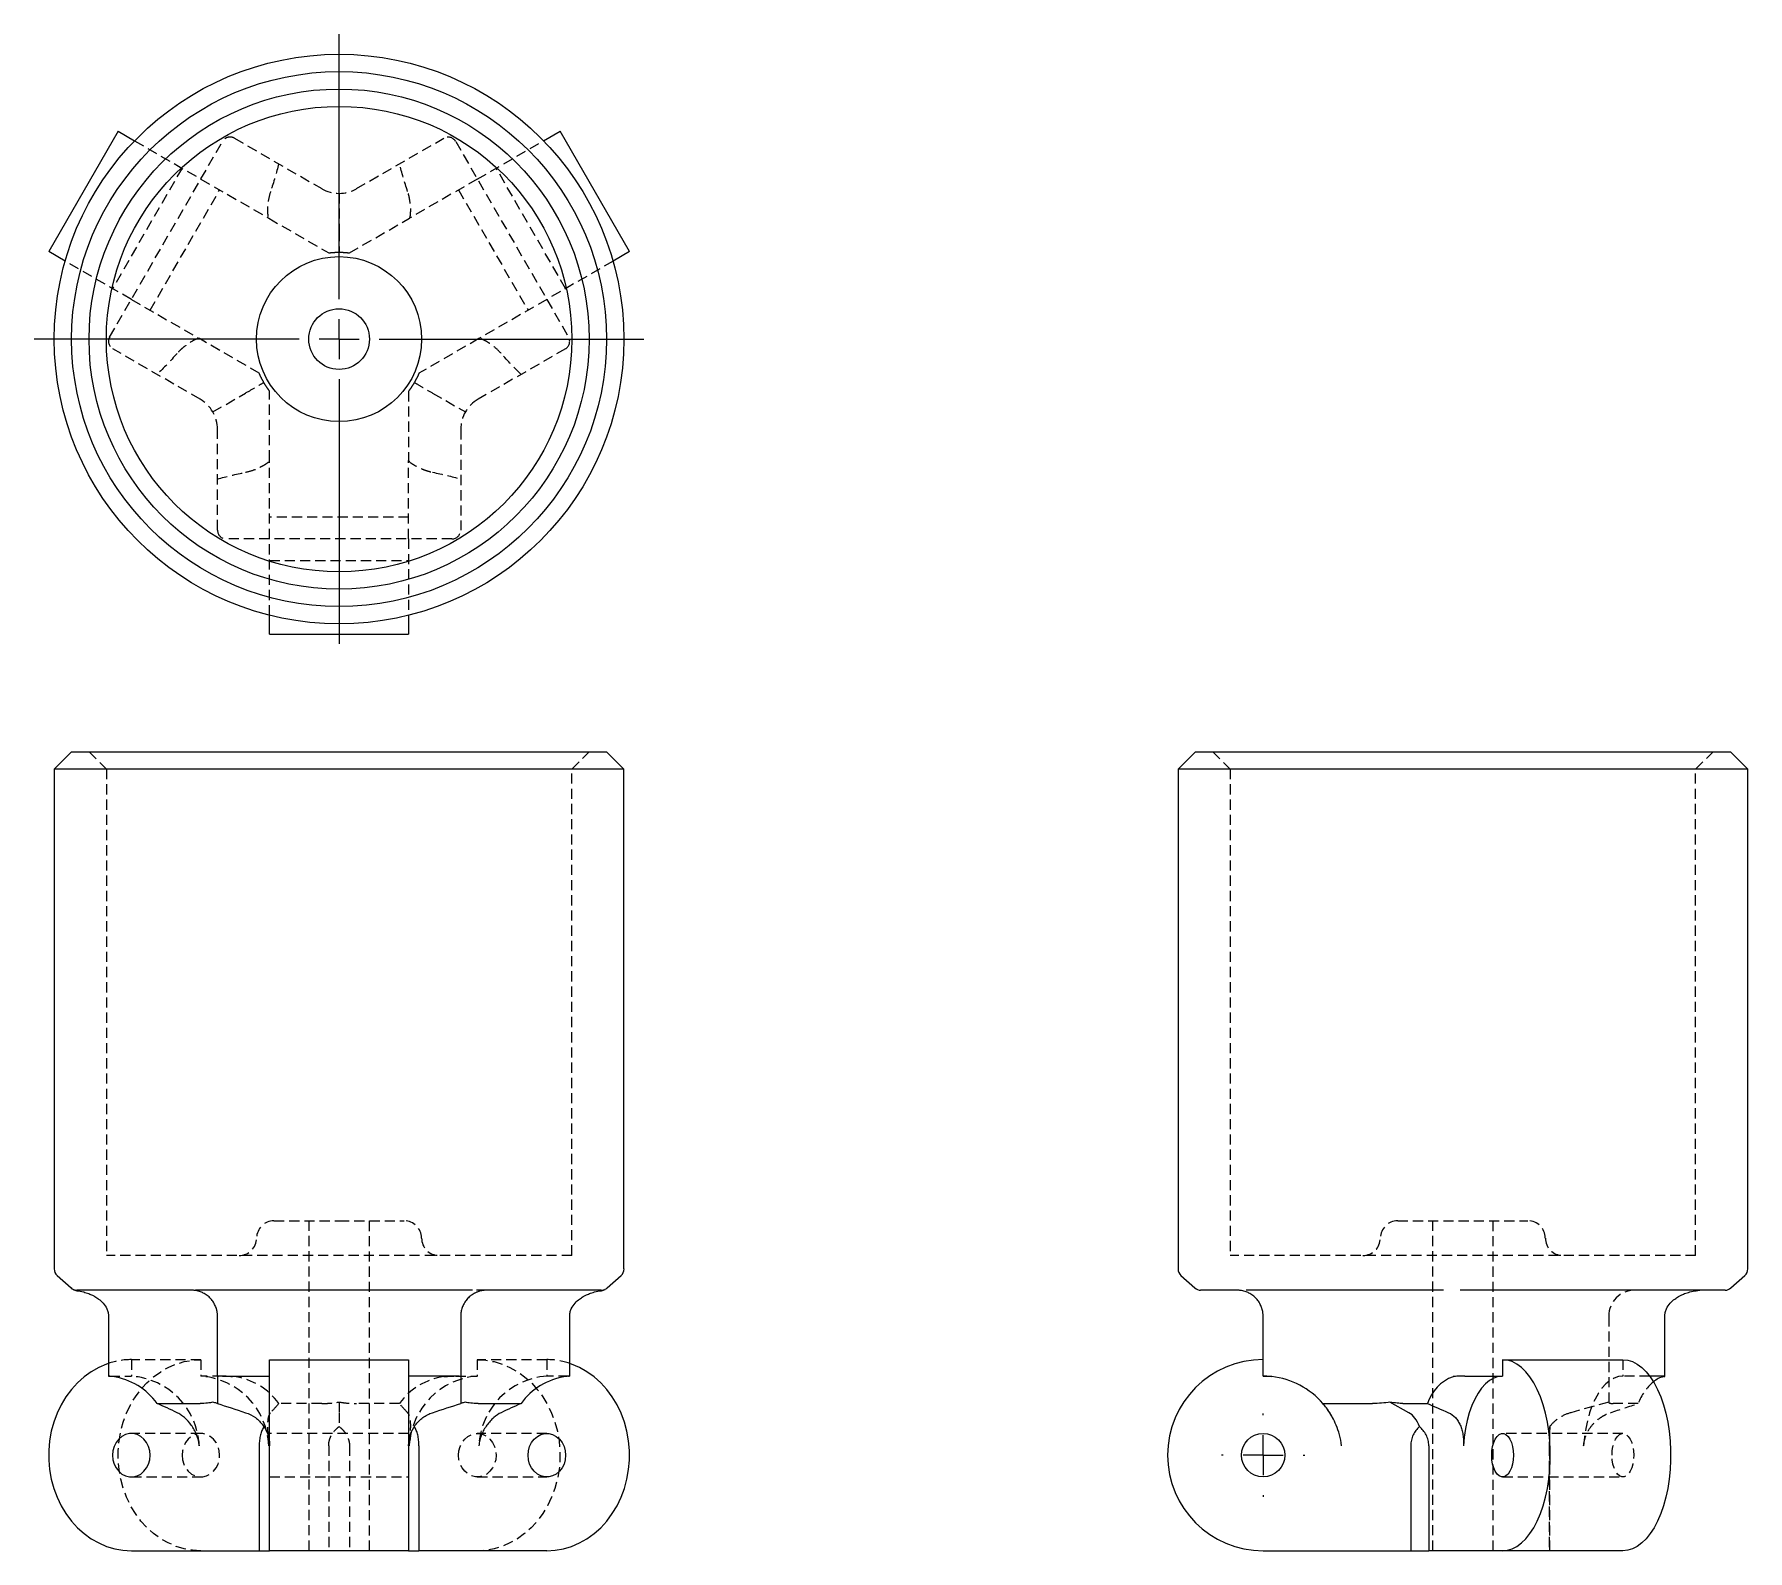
# Model space of a CAD drawing. Header units: millimetres. Extents: x 45 to 259, y 7 to 197.
import ezdxf

# ---------------------------------------------------------------- set-up
doc = ezdxf.new("R2010")
doc.units = ezdxf.units.MM
doc.linetypes.add('HIDDEN', pattern=[1.905, 1.27, -0.635])
doc.layers.add('10', color=7, linetype='Continuous')

# ---------------------------------------------------------------- blocks, each defined once
blk = doc.blocks.new('SW_CENTERMARKSYMBOL_0')
at = {"layer": '10', "color": 0}
for p, q in [((0, 5), (0, 38.15)), ((0, 0), (0, 2.5)), ((-5, 0), (-38.15, 0)), ((0, 0), (-2.5, 0)), ((0, 0), (0, -2.5)), ((0, 0), (2.5, 0)), ((5, 0), (38.15, 0)), ((0, -5), (0, -38.15))]:
    blk.add_line(p, q, dxfattribs=at)
blk = doc.blocks.new('SW_CENTERMARKSYMBOL_1')
at = {"layer": '10', "color": 0}
for p, q in [((0, 5), (0, 5.22)), ((0, 0), (0, 2.5)), ((-5, 0), (-5.22, 0)), ((0, 0), (-2.5, 0)), ((0, 0), (0, -2.5)), ((0, 0), (2.5, 0)), ((5, 0), (5.22, 0)), ((0, -5), (0, -5.22))]:
    blk.add_line(p, q, dxfattribs=at)

msp = doc.modelspace()

# ---------------------------------------------------------------- linework, layer by layer
at = {"color": 7, "linetype": 'Continuous', "lineweight": 25}
for p, q in [((55.34, 184.66), (46.65, 169.6)), ((55.34, 184.66), (57.4, 183.47)), ((108.6, 183.47), (110.66, 184.66)), ((119.35, 169.6), (110.66, 184.66)), ((48.71, 168.41), (46.65, 169.6)), ((119.35, 169.6), (117.29, 168.41)), ((74.3, 121.7), (74.3, 124.08)), ((91.7, 124.08), (91.7, 121.7)), ((74.3, 121.7), (91.7, 121.7)), ((49.52, 107), (47.35, 104.83)), ((49.52, 107), (83, 107)), ((83, 107), (116.48, 107)), ((118.65, 104.83), (116.48, 107)), ((190.17, 107), (188, 104.83)), ((190.17, 107), (257.13, 107)), ((259.3, 104.83), (257.13, 107)), ((47.35, 104.83), (47.35, 42.27)), ((83, 104.83), (47.35, 104.83)), ((118.65, 104.83), (83, 104.83)), ((118.65, 42.27), (118.65, 104.83)), ((188, 104.83), (188, 42.27)), ((259.3, 104.83), (188, 104.83)), ((259.3, 42.27), (259.3, 104.83)), ((47.71, 41.46), (49.45, 39.89)), ((116.55, 39.89), (118.29, 41.46)), ((188.36, 41.46), (190.1, 39.89)), ((257.2, 39.89), (258.94, 41.46)), ((49.67, 39.74), (49.7, 39.72)), ((64.52, 39.61), (50.27, 39.61)), ((99.69, 39.61), (66.31, 39.61)), ((115.73, 39.61), (101.48, 39.61)), ((116.3, 39.72), (116.32, 39.73)), ((195.39, 39.61), (190.83, 39.61)), ((221.21, 39.61), (196.53, 39.61)), ((252.24, 39.61), (223.33, 39.61)), ((256.47, 39.61), (253.22, 39.61)), ((54.14, 36.35), (54.14, 28.85)), ((67.78, 28.79), (67.78, 36.35)), ((98.22, 36.35), (98.22, 28.79)), ((111.86, 28.85), (111.86, 36.35)), ((198.65, 28.85), (198.65, 36.35)), ((248.93, 28.83), (248.93, 36.35)), ((74.3, 30.91), (91.7, 30.91)), ((74.3, 7), (74.3, 30.91)), ((91.7, 30.91), (91.7, 7)), ((228.62, 30.91), (243.68, 30.91)), ((228.62, 30.91), (228.62, 28.85)), ((67.78, 28.79), (67.78, 25.42)), ((68.87, 28.85), (74.3, 28.85)), ((97.13, 28.85), (91.7, 28.85)), ((98.22, 28.79), (98.22, 25.42)), ((223.91, 28.85), (228.62, 28.85)), ((248.39, 28.85), (247.04, 28.85)), ((60.22, 25.42), (65.61, 25.42)), ((100.39, 25.42), (105.78, 25.42)), ((206.14, 25.42), (212.36, 25.42)), ((216.9, 24.28), (214.53, 25.61)), ((216.12, 25.42), (219.23, 25.42)), ((73, 20.15), (73, 7)), ((93, 20.15), (93, 7)), ((217.13, 20.15), (217.13, 7)), ((219.38, 20.15), (219.38, 7)), ((57, 7), (73, 7)), ((73, 7), (74.3, 7)), ((91.7, 7), (74.3, 7)), ((91.7, 7), (93, 7)), ((109, 7), (93, 7)), ((198.65, 7), (217.13, 7)), ((217.13, 7), (219.38, 7)), ((228.62, 7), (219.38, 7)), ((243.68, 7), (228.62, 7))]:
    msp.add_line(p, q, dxfattribs=at)
at = {"color": 7, "linetype": 'HIDDEN', "lineweight": 18}
for p, q in [((54.28, 158.91), (68.41, 183.39)), ((57.4, 183.47), (65.7, 178.68)), ((69.9, 183.79), (80.83, 177.48)), ((85.17, 177.48), (96.1, 183.79)), ((97.59, 183.39), (111.72, 158.91)), ((100.3, 178.68), (108.6, 183.47)), ((63.34, 180.04), (54.65, 164.98)), ((65.7, 178.68), (74.2, 173.77)), ((100.3, 178.68), (91.8, 173.77)), ((111.35, 164.98), (102.66, 180.04)), ((59.35, 162.26), (68.05, 177.32)), ((83, 176.9), (83, 172.16)), ((97.95, 177.32), (106.65, 162.26)), ((74.2, 173.77), (81.7, 169.44)), ((84.3, 169.44), (91.8, 173.77)), ((57, 163.62), (48.71, 168.41)), ((117.29, 168.41), (109, 163.62)), ((57, 163.62), (65.51, 158.71)), ((109, 163.62), (100.49, 158.71)), ((73, 154.38), (65.51, 158.71)), ((100.49, 158.71), (93, 154.38)), ((65.61, 151.12), (54.68, 157.43)), ((111.32, 157.43), (100.39, 151.12)), ((67.2, 149.53), (71.3, 151.9)), ((74.3, 143.47), (74.3, 152.13)), ((91.7, 152.13), (91.7, 143.47)), ((94.7, 151.9), (98.8, 149.53)), ((67.78, 134.74), (67.78, 147.36)), ((98.22, 147.36), (98.22, 134.74)), ((74.3, 133.65), (74.3, 143.47)), ((91.7, 133.65), (91.7, 143.47)), ((91.7, 136.37), (74.3, 136.37)), ((97.13, 133.65), (68.87, 133.65)), ((74.3, 124.08), (74.3, 133.65)), ((91.7, 133.65), (91.7, 124.08)), ((74.3, 130.93), (91.7, 130.93)), ((51.7, 107), (53.87, 104.83)), ((112.13, 104.83), (114.3, 107)), ((192.35, 107), (194.52, 104.83)), ((252.78, 104.83), (254.96, 107)), ((53.87, 104.83), (53.87, 43.96)), ((112.13, 43.96), (112.13, 104.83)), ((194.52, 104.83), (194.52, 43.96)), ((252.78, 43.96), (252.78, 104.83)), ((74.85, 48.3), (83, 48.3)), ((79.2, 48.3), (79.2, 7)), ((83, 48.3), (91.15, 48.3)), ((86.8, 7), (86.8, 48.3)), ((215.5, 48.3), (231.8, 48.3)), ((219.85, 48.3), (219.85, 7)), ((227.46, 7), (227.46, 48.3)), ((112.13, 43.96), (53.87, 43.96)), ((252.78, 43.96), (194.52, 43.96)), ((50.27, 39.61), (50.18, 39.61)), ((50.18, 39.61), (50.18, 39.61)), ((66.31, 39.61), (64.52, 39.61)), ((101.48, 39.61), (99.69, 39.61)), ((115.82, 39.61), (115.73, 39.61)), ((115.82, 39.61), (115.82, 39.61)), ((253.22, 39.61), (252.24, 39.61)), ((241.9, 36.35), (241.9, 25.61)), ((57, 30.91), (57, 28.85)), ((65.7, 30.91), (57, 30.91)), ((65.7, 30.91), (65.7, 28.85)), ((109, 30.91), (100.3, 30.91)), ((100.3, 30.91), (100.3, 28.85)), ((109, 30.91), (109, 28.85)), ((243.68, 30.91), (243.68, 28.85)), ((54.28, 28.85), (57, 28.85)), ((68.41, 28.85), (65.7, 28.85)), ((97.59, 28.85), (100.3, 28.85)), ((111.72, 28.85), (109, 28.85)), ((198.65, 28.85), (199.74, 28.79)), ((247.04, 28.85), (243.68, 28.85)), ((80.83, 25.42), (75.44, 25.42)), ((83, 25.61), (83, 24.28)), ((90.56, 25.42), (85.17, 25.42)), ((241.9, 25.61), (237.16, 24.28)), ((245.59, 25.42), (242.48, 25.42)), ((65.7, 21.67), (57, 21.67)), ((91.7, 21.67), (74.3, 21.67)), ((109, 21.67), (100.3, 21.67)), ((243.68, 21.67), (228.62, 21.67)), ((234.52, 7), (234.52, 22.54)), ((81.7, 20.15), (81.7, 7)), ((84.3, 20.15), (84.3, 7)), ((234.44, 20.15), (234.44, 7)), ((57, 16.24), (65.7, 16.24)), ((74.3, 16.24), (91.7, 16.24)), ((100.3, 16.24), (109, 16.24)), ((228.62, 16.24), (243.68, 16.24))]:
    msp.add_line(p, q, dxfattribs=at)
at = {"color": 7, "linetype": 'HIDDEN', "lineweight": 18, "flags": 128}
for points in [[(116.27, 39.7), (116.3, 39.72), (116.31, 39.72)], [(65.7, 7), (64.65, 7.06), (63.61, 7.24), (62.6, 7.55), (61.61, 7.97), (60.67, 8.5), (59.78, 9.14), (58.95, 9.88), (58.19, 10.72), (57.51, 11.64), (56.91, 12.63), (56.4, 13.69), (55.99, 14.8), (55.67, 15.96), (55.46, 17.15), (55.36, 18.35), (55.36, 19.56), (55.46, 20.77), (55.67, 21.95), (55.99, 23.11), (56.4, 24.22), (56.91, 25.28), (57.51, 26.28), (58.19, 27.19), (58.95, 28.03), (59.78, 28.77), (60.67, 29.41), (61.61, 29.94), (62.6, 30.36), (63.61, 30.67), (64.65, 30.85), (65.7, 30.91)], [(100.3, 30.91), (101.35, 30.85), (102.39, 30.67), (103.4, 30.36), (104.39, 29.94), (105.33, 29.41), (106.22, 28.77), (107.05, 28.03), (107.81, 27.19), (108.49, 26.28), (109.09, 25.28), (109.6, 24.22), (110.01, 23.11), (110.33, 21.95), (110.54, 20.77), (110.64, 19.56), (110.64, 18.35), (110.54, 17.15), (110.33, 15.96), (110.01, 14.8), (109.6, 13.69), (109.09, 12.63), (108.49, 11.64), (107.81, 10.72), (107.05, 9.88), (106.22, 9.14), (105.33, 8.5), (104.39, 7.97), (103.4, 7.55), (102.39, 7.24), (101.35, 7.06), (100.3, 7)], [(243.68, 28.85), (243.13, 28.79), (242.59, 28.6), (242.06, 28.3), (241.55, 27.88), (241.06, 27.35), (240.61, 26.71), (240.2, 25.98), (239.83, 25.16), (239.51, 24.27), (239.24, 23.3), (239.03, 22.29), (238.87, 21.23), (238.77, 20.15)], [(63.34, 18.96), (63.4, 18.39), (63.55, 17.85), (63.79, 17.36), (64.12, 16.94), (64.52, 16.6), (64.97, 16.37), (65.45, 16.25), (65.94, 16.25), (66.42, 16.37), (66.87, 16.6), (67.27, 16.94), (67.6, 17.36), (67.85, 17.85), (68, 18.39), (68.05, 18.96), (68, 19.52), (67.85, 20.06), (67.6, 20.55), (67.27, 20.98), (66.87, 21.31), (66.42, 21.54), (65.94, 21.66), (65.45, 21.66), (64.97, 21.54), (64.52, 21.31), (64.12, 20.98), (63.79, 20.55), (63.55, 20.06), (63.4, 19.52), (63.34, 18.96)], [(97.95, 18.96), (98, 19.52), (98.15, 20.06), (98.4, 20.55), (98.73, 20.98), (99.13, 21.31), (99.58, 21.54), (100.06, 21.66), (100.55, 21.66), (101.03, 21.54), (101.48, 21.31), (101.88, 20.98), (102.21, 20.55), (102.45, 20.06), (102.6, 19.52), (102.66, 18.96), (102.6, 18.39), (102.45, 17.85), (102.21, 17.36), (101.88, 16.94), (101.48, 16.6), (101.03, 16.37), (100.55, 16.25), (100.06, 16.25), (99.58, 16.37), (99.13, 16.6), (98.73, 16.94), (98.4, 17.36), (98.15, 17.85), (98, 18.39), (97.95, 18.96)], [(242.32, 18.96), (242.35, 19.52), (242.44, 20.06), (242.58, 20.55), (242.77, 20.98), (243, 21.31), (243.26, 21.54), (243.54, 21.66), (243.82, 21.66), (244.1, 21.54), (244.36, 21.31), (244.59, 20.98), (244.78, 20.55), (244.92, 20.06), (245.01, 19.52), (245.04, 18.96), (245.01, 18.39), (244.92, 17.85), (244.78, 17.36), (244.59, 16.94), (244.36, 16.6), (244.1, 16.37), (243.82, 16.25), (243.54, 16.25), (243.26, 16.37), (243, 16.6), (242.77, 16.94), (242.58, 17.36), (242.44, 17.85), (242.35, 18.39), (242.32, 18.96)]]:
    msp.add_lwpolyline(points, dxfattribs=at)
at = {"color": 7, "linetype": 'Continuous', "lineweight": 25, "flags": 128}
for points in [[(54.14, 30.45), (53.9, 30.36), (52.92, 29.94), (51.98, 29.41), (51.09, 28.77), (50.26, 28.03), (49.5, 27.19), (48.81, 26.28), (48.21, 25.28), (47.71, 24.22), (47.29, 23.11), (46.98, 21.95), (46.77, 20.77), (46.66, 19.56), (46.66, 18.35), (46.77, 17.15), (46.98, 15.96), (47.29, 14.8), (47.71, 13.69), (48.21, 12.63), (48.81, 11.64), (49.5, 10.72), (50.26, 9.88), (51.09, 9.14), (51.98, 8.5), (52.92, 7.97), (53.9, 7.55), (54.92, 7.24), (55.95, 7.06), (57, 7)], [(109, 7), (110.05, 7.06), (111.08, 7.24), (112.1, 7.55), (113.08, 7.97), (114.02, 8.5), (114.91, 9.14), (115.74, 9.88), (116.5, 10.72), (117.19, 11.64), (117.79, 12.63), (118.29, 13.69), (118.71, 14.8), (119.02, 15.96), (119.23, 17.15), (119.34, 18.35), (119.34, 19.56), (119.23, 20.77), (119.02, 21.95), (118.71, 23.11), (118.29, 24.22), (117.79, 25.28), (117.19, 26.28), (116.5, 27.19), (115.74, 28.03), (114.91, 28.77), (114.02, 29.41), (113.08, 29.94), (112.1, 30.36), (111.86, 30.45)], [(228.62, 7), (229.23, 7.06), (229.82, 7.24), (230.41, 7.55), (230.98, 7.97), (231.52, 8.5), (232.04, 9.14), (232.52, 9.88), (232.95, 10.72), (233.35, 11.64), (233.69, 12.63), (233.99, 13.69), (234.23, 14.8), (234.41, 15.96), (234.53, 17.15), (234.59, 18.35), (234.59, 19.56), (234.53, 20.77), (234.41, 21.95), (234.23, 23.11), (233.99, 24.22), (233.69, 25.28), (233.35, 26.28), (232.95, 27.19), (232.52, 28.03), (232.04, 28.77), (231.52, 29.41), (230.98, 29.94), (230.41, 30.36), (229.82, 30.67), (229.23, 30.85), (228.62, 30.91)], [(243.68, 30.91), (244.29, 30.85), (244.89, 30.67), (245.47, 30.36), (246.04, 29.94), (246.58, 29.41), (247.1, 28.77), (247.58, 28.03), (248.02, 27.19), (248.41, 26.28), (248.76, 25.28), (249.05, 24.22), (249.29, 23.11), (249.47, 21.95), (249.59, 20.77), (249.65, 19.56), (249.65, 18.35), (249.59, 17.15), (249.47, 15.96), (249.29, 14.8), (249.05, 13.69), (248.76, 12.63), (248.41, 11.64), (248.02, 10.72), (247.58, 9.88), (247.1, 9.14), (246.58, 8.5), (246.04, 7.97), (245.47, 7.55), (244.89, 7.24), (244.29, 7.06), (243.68, 7)], [(228.62, 28.85), (228.07, 28.79), (227.53, 28.6), (227, 28.3), (226.49, 27.88), (226, 27.35), (225.55, 26.71), (225.14, 25.98), (224.77, 25.16), (224.45, 24.27), (224.18, 23.3), (223.96, 22.29), (223.81, 21.23), (223.71, 20.15)], [(59.35, 18.96), (59.3, 19.52), (59.15, 20.06), (58.91, 20.55), (58.58, 20.98), (58.18, 21.31), (57.73, 21.54), (57.25, 21.66), (56.76, 21.66), (56.27, 21.54), (55.82, 21.31), (55.43, 20.98), (55.1, 20.55), (54.85, 20.06), (54.7, 19.52), (54.65, 18.96), (54.7, 18.39), (54.85, 17.85), (55.1, 17.36), (55.43, 16.94), (55.82, 16.6), (56.27, 16.37), (56.76, 16.25), (57.25, 16.25), (57.73, 16.37), (58.18, 16.6), (58.58, 16.94), (58.91, 17.36), (59.15, 17.85), (59.3, 18.39), (59.35, 18.96)], [(111.35, 18.96), (111.3, 18.39), (111.15, 17.85), (110.9, 17.36), (110.57, 16.94), (110.18, 16.6), (109.73, 16.37), (109.24, 16.25), (108.75, 16.25), (108.27, 16.37), (107.82, 16.6), (107.42, 16.94), (107.09, 17.36), (106.85, 17.85), (106.7, 18.39), (106.65, 18.96), (106.7, 19.52), (106.85, 20.06), (107.09, 20.55), (107.42, 20.98), (107.82, 21.31), (108.27, 21.54), (108.75, 21.66), (109.24, 21.66), (109.73, 21.54), (110.18, 21.31), (110.57, 20.98), (110.9, 20.55), (111.15, 20.06), (111.3, 19.52), (111.35, 18.96)], [(229.98, 18.96), (229.95, 18.39), (229.86, 17.85), (229.72, 17.36), (229.53, 16.94), (229.3, 16.6), (229.04, 16.37), (228.76, 16.25), (228.48, 16.25), (228.2, 16.37), (227.94, 16.6), (227.71, 16.94), (227.52, 17.36), (227.38, 17.85), (227.29, 18.39), (227.26, 18.96), (227.29, 19.52), (227.38, 20.06), (227.52, 20.55), (227.71, 20.98), (227.94, 21.31), (228.2, 21.54), (228.48, 21.66), (228.76, 21.66), (229.04, 21.54), (229.3, 21.31), (229.53, 20.98), (229.72, 20.55), (229.86, 20.06), (229.95, 19.52), (229.98, 18.96)]]:
    msp.add_lwpolyline(points, dxfattribs=at)
at = {"color": 7, "linetype": 'Continuous', "lineweight": 25}
for centre, radius in [((83, 158.65), 35.65), ((83, 158.65), 33.48), ((83, 158.65), 31.3), ((83, 158.65), 29.13), ((83, 158.65), 10.33), ((83, 158.65), 3.8), ((198.65, 18.96), 2.72)]:
    msp.add_circle(centre, radius, dxfattribs=at)
at = {"color": 7, "linetype": 'HIDDEN', "lineweight": 18}
for centre, radius, start, end in [((69.36, 182.85), 1.09, 60, 150), ((96.64, 182.85), 1.09, 30, 120), ((83, 181.24), 4.35, 240, 300), ((55.23, 158.37), 1.09, 150, 240), ((110.77, 158.37), 1.09, 300, 30), ((63.43, 147.36), 4.35, 0, 60), ((102.57, 147.36), 4.35, 120, 180), ((68.87, 134.74), 1.09, 180, 270), ((97.13, 134.74), 1.09, 270, 0), ((74.85, 46.13), 2.17, 90, 180), ((91.15, 46.13), 2.17, 0, 90), ((215.5, 46.13), 2.17, 90, 180), ((231.8, 46.13), 2.17, 0, 90), ((70.5, 46.13), 2.17, 270, 0), ((95.5, 46.13), 2.17, 180, 270), ((211.15, 46.13), 2.17, 270, 0), ((236.15, 46.13), 2.17, 180, 270), ((50.18, 40.7), 1.09, 243.4336, 250.0351), ((50.18, 40.7), 1.09, 251.2555, 270), ((115.82, 40.7), 1.09, 270, 286.7424), ((245.16, 36.35), 3.26, 90, 180), ((57.01, 21.84), 9.08, 90.0514, 108.4428), ((108.99, 21.84), 9.08, 71.5572, 89.9486), ((56.38, 19.74), 9.13, 2.5604, 86.1187), ((65.08, 19.74), 9.13, 2.5604, 86.1187), ((68.71, 20.59), 8.29, 35.7037, 81.7582), ((97.29, 20.59), 8.29, 98.2418, 144.2963), ((100.92, 19.74), 9.13, 93.8813, 177.4396), ((109.62, 19.74), 9.13, 93.8813, 177.4396), ((251.95, 22.99), 6.81, 130.7286, 159.0447), ((198.65, 18.96), 9.89, 28.0742, 40.8282)]:
    msp.add_arc(centre, radius, start, end, dxfattribs=at)
at = {"color": 7, "linetype": 'Continuous', "lineweight": 25}
for centre, radius, start, end in [((48.43, 42.27), 1.09, 180, 228), ((117.57, 42.27), 1.09, 312, 0), ((189.09, 42.27), 1.09, 180, 228), ((258.22, 42.27), 1.09, 312, 0), ((50.18, 40.7), 1.09, 228, 243.4336), ((50.29, 40.63), 1.09, 237.2242, 262.8605), ((115.71, 40.63), 1.09, 277.1395, 302.7758), ((115.82, 40.7), 1.09, 296.5664, 312), ((190.83, 40.7), 1.09, 228, 270), ((252.78, 40.63), 1.09, 277.1395, 284.6025), ((256.47, 40.7), 1.09, 270, 312), ((198.65, 18.96), 11.96, 90, 270), ((53.49, 20.59), 8.29, 35.7037, 81.7582), ((112.51, 20.59), 8.29, 98.2418, 144.2963), ((198.65, 18.96), 9.89, 40.8282, 83.691), ((224.25, 23.85), 5.26, 110.2753, 162.6183), ((249.53, 25.69), 3.19, 103.495, 129.4584)]:
    msp.add_arc(centre, radius, start, end, dxfattribs=at)
at = {"color": 7, "linetype": 'HIDDEN', "lineweight": 18}
for points in [[(75.44, 180.59), (75.16, 179.48), (74.81, 178.31), (74.42, 177.12)], [(91.58, 177.12), (91.19, 178.31), (90.84, 179.48), (90.56, 180.59)], [(62.72, 156.85), (61.88, 155.91), (61.04, 155.03), (60.22, 154.23)], [(105.78, 154.23), (104.96, 155.03), (104.12, 155.91), (103.28, 156.85)], [(67.78, 141.14), (68.89, 141.45), (70.07, 141.73), (71.3, 141.99)], [(94.7, 141.99), (95.93, 141.73), (97.11, 141.45), (98.22, 141.14)], [(75.44, 25.42), (75.16, 25.06), (74.81, 24.68), (74.42, 24.28)], [(91.58, 24.28), (91.19, 24.68), (90.84, 25.06), (90.56, 25.42)], [(242.12, 24.28), (243.31, 24.68), (244.48, 25.06), (245.59, 25.42)]]:
    msp.add_open_spline(points, degree=3, dxfattribs=at)
for points, knots in [([(74.42, 177.12), (74.28, 176.68), (74.19, 176.27), (74.1, 175.69), (74.08, 175.5), (74.05, 175.15), (74.04, 174.99), (74.04, 174.69), (74.04, 174.55), (74.06, 174.3), (74.07, 174.19), (74.1, 174.01), (74.11, 173.93), (74.15, 173.82), (74.18, 173.79), (74.2, 173.77)], [0, 0, 0, 0, 0.25, 0.25, 0.375, 0.375, 0.5, 0.5, 0.625, 0.625, 0.75, 0.75, 0.875, 0.875, 1, 1, 1, 1]), ([(91.8, 173.77), (91.85, 173.8), (91.89, 173.91), (91.95, 174.28), (91.96, 174.53), (91.96, 175.14), (91.93, 175.49), (91.84, 176.07), (91.81, 176.28), (91.71, 176.69), (91.65, 176.9), (91.58, 177.12)], [0, 0, 0, 0, 0.25, 0.25, 0.5, 0.5, 0.75, 0.75, 0.875, 0.875, 1, 1, 1, 1]), ([(83, 172.16), (83, 171.64), (83, 171.12), (83, 170.22), (83, 169.83), (83, 169.52)], [0, 0, 0, 0, 0.5, 0.5, 1, 1, 1, 1]), ([(81.7, 169.44), (81.7, 169.44), (81.73, 169.45), (81.85, 169.46), (81.95, 169.47), (82.18, 169.49), (82.32, 169.5), (82.64, 169.52), (82.81, 169.52), (83, 169.52)], [0, 0, 0, 0, 0.25, 0.25, 0.5, 0.5, 0.75, 0.75, 1, 1, 1, 1]), ([(83, 169.52), (83.19, 169.52), (83.36, 169.52), (83.68, 169.5), (83.82, 169.49), (84.05, 169.47), (84.14, 169.46), (84.27, 169.45), (84.3, 169.44), (84.3, 169.44)], [0, 0, 0, 0, 0.25, 0.25, 0.5, 0.5, 0.75, 0.75, 1, 1, 1, 1]), ([(65.51, 158.71), (65.46, 158.74), (65.34, 158.72), (64.99, 158.59), (64.77, 158.48), (64.24, 158.16), (63.95, 157.97), (63.49, 157.6), (63.33, 157.47), (63.02, 157.18), (62.87, 157.02), (62.72, 156.85)], [0, 0, 0, 0, 0.25, 0.25, 0.5, 0.5, 0.75, 0.75, 0.875, 0.875, 1, 1, 1, 1]), ([(103.28, 156.85), (102.98, 157.19), (102.67, 157.48), (102.21, 157.84), (102.05, 157.95), (101.77, 158.15), (101.63, 158.24), (101.37, 158.4), (101.24, 158.46), (101.02, 158.57), (100.92, 158.62), (100.75, 158.69), (100.68, 158.71), (100.56, 158.73), (100.52, 158.73), (100.49, 158.71)], [0, 0, 0, 0, 0.25, 0.25, 0.375, 0.375, 0.5, 0.5, 0.625, 0.625, 0.75, 0.75, 0.875, 0.875, 1, 1, 1, 1]), ([(71.3, 151.9), (71.76, 152.16), (72.2, 152.42), (72.98, 152.87), (73.32, 153.07), (73.59, 153.22)], [0, 0, 0, 0, 0.5, 0.5, 1, 1, 1, 1]), ([(73.59, 153.22), (73.49, 153.38), (73.41, 153.53), (73.26, 153.82), (73.2, 153.94), (73.1, 154.15), (73.07, 154.24), (73.02, 154.35), (73, 154.38), (73, 154.38)], [0, 0, 0, 0, 0.25, 0.25, 0.5, 0.5, 0.75, 0.75, 1, 1, 1, 1]), ([(74.3, 152.13), (74.3, 152.13), (74.28, 152.16), (74.21, 152.26), (74.16, 152.33), (74.02, 152.52), (73.95, 152.64), (73.77, 152.9), (73.68, 153.05), (73.59, 153.22)], [0, 0, 0, 0, 0.25, 0.25, 0.5, 0.5, 0.75, 0.75, 1, 1, 1, 1]), ([(92.41, 153.22), (92.32, 153.05), (92.23, 152.91), (92.06, 152.64), (91.98, 152.52), (91.84, 152.33), (91.79, 152.26), (91.72, 152.16), (91.7, 152.13), (91.7, 152.13)], [0, 0, 0, 0, 0.25, 0.25, 0.5, 0.5, 0.75, 0.75, 1, 1, 1, 1]), ([(93, 154.38), (93, 154.38), (92.98, 154.35), (92.93, 154.24), (92.9, 154.15), (92.8, 153.94), (92.74, 153.82), (92.59, 153.54), (92.51, 153.38), (92.41, 153.22)], [0, 0, 0, 0, 0.25, 0.25, 0.5, 0.5, 0.75, 0.75, 1, 1, 1, 1]), ([(92.41, 153.22), (92.68, 153.07), (93.02, 152.87), (93.8, 152.42), (94.24, 152.16), (94.7, 151.9)], [0, 0, 0, 0, 0.5, 0.5, 1, 1, 1, 1]), ([(71.3, 141.99), (71.75, 142.08), (72.15, 142.21), (72.7, 142.42), (72.87, 142.5), (73.18, 142.65), (73.33, 142.73), (73.59, 142.88), (73.71, 142.95), (73.92, 143.08), (74.01, 143.15), (74.15, 143.26), (74.21, 143.32), (74.29, 143.41), (74.3, 143.44), (74.3, 143.47)], [0, 0, 0, 0, 0.25, 0.25, 0.375, 0.375, 0.5, 0.5, 0.625, 0.625, 0.75, 0.75, 0.875, 0.875, 1, 1, 1, 1]), ([(91.7, 143.47), (91.7, 143.41), (91.77, 143.32), (92.06, 143.09), (92.27, 142.95), (92.8, 142.65), (93.12, 142.5), (93.66, 142.28), (93.86, 142.21), (94.27, 142.09), (94.48, 142.03), (94.7, 141.99)], [0, 0, 0, 0, 0.25, 0.25, 0.5, 0.5, 0.75, 0.75, 0.875, 0.875, 1, 1, 1, 1]), ([(54.14, 28.85), (54.14, 28.85), (54.15, 28.85), (54.2, 28.85), (54.24, 28.85), (54.28, 28.85)], [0, 0, 0, 0, 0.5, 0.5, 1, 1, 1, 1]), ([(68.41, 28.85), (68.49, 28.85), (68.58, 28.85), (68.81, 28.85), (68.94, 28.85), (69.21, 28.84), (69.36, 28.83), (69.64, 28.82), (69.78, 28.8), (69.9, 28.79)], [0, 0, 0, 0, 0.25, 0.25, 0.5, 0.5, 0.75, 0.75, 1, 1, 1, 1]), ([(96.1, 28.79), (96.22, 28.8), (96.36, 28.82), (96.64, 28.83), (96.79, 28.84), (97.06, 28.85), (97.19, 28.85), (97.42, 28.85), (97.51, 28.85), (97.59, 28.85)], [0, 0, 0, 0, 0.25, 0.25, 0.5, 0.5, 0.75, 0.75, 1, 1, 1, 1]), ([(111.72, 28.85), (111.77, 28.85), (111.86, 28.85), (111.85, 28.85), (111.85, 28.85)], [0, 0, 0, 0, 0.644149, 1, 1, 1, 1]), ([(74.42, 24.28), (74.28, 24.14), (74.19, 23.93), (74.1, 23.53), (74.08, 23.38), (74.05, 23.07), (74.04, 22.9), (74.04, 22.54), (74.04, 22.34), (74.06, 21.94), (74.07, 21.74), (74.1, 21.3), (74.11, 21.08), (74.15, 20.62), (74.18, 20.38), (74.2, 20.15)], [0, 0, 0, 0, 0.25, 0.25, 0.375, 0.375, 0.5, 0.5, 0.625, 0.625, 0.75, 0.75, 0.875, 0.875, 1, 1, 1, 1]), ([(80.83, 25.42), (81.15, 25.42), (81.51, 25.44), (82.24, 25.5), (82.62, 25.55), (83, 25.61)], [0, 0, 0, 0, 0.5, 0.5, 1, 1, 1, 1]), ([(83, 25.61), (83.38, 25.55), (83.76, 25.5), (84.49, 25.44), (84.85, 25.42), (85.17, 25.42)], [0, 0, 0, 0, 0.5, 0.5, 1, 1, 1, 1]), ([(83, 24.28), (83, 24.13), (83, 23.9), (83, 23.31), (83, 22.94), (83, 22.54)], [0, 0, 0, 0, 0.5, 0.5, 1, 1, 1, 1]), ([(91.8, 20.15), (91.85, 20.62), (91.89, 21.07), (91.95, 21.95), (91.96, 22.35), (91.96, 23.08), (91.93, 23.39), (91.84, 23.79), (91.81, 23.91), (91.71, 24.12), (91.65, 24.21), (91.58, 24.28)], [0, 0, 0, 0, 0.25, 0.25, 0.5, 0.5, 0.75, 0.75, 0.875, 0.875, 1, 1, 1, 1]), ([(237.16, 24.28), (236.64, 24.13), (236.12, 23.9), (235.22, 23.31), (234.83, 22.94), (234.52, 22.54)], [0, 0, 0, 0, 0.5, 0.5, 1, 1, 1, 1]), ([(238.77, 20.15), (238.8, 20.62), (238.91, 21.07), (239.28, 21.95), (239.53, 22.35), (240.14, 23.08), (240.49, 23.39), (241.07, 23.79), (241.28, 23.91), (241.69, 24.12), (241.9, 24.21), (242.12, 24.28)], [0, 0, 0, 0, 0.25, 0.25, 0.5, 0.5, 0.75, 0.75, 0.875, 0.875, 1, 1, 1, 1]), ([(241.9, 25.61), (241.9, 25.55), (241.95, 25.5), (242.14, 25.44), (242.29, 25.42), (242.48, 25.42)], [0, 0, 0, 0, 0.5, 0.5, 1, 1, 1, 1]), ([(81.7, 20.15), (81.7, 20.38), (81.73, 20.62), (81.85, 21.07), (81.95, 21.29), (82.18, 21.7), (82.32, 21.89), (82.64, 22.24), (82.81, 22.39), (83, 22.54)], [0, 0, 0, 0, 0.25, 0.25, 0.5, 0.5, 0.75, 0.75, 1, 1, 1, 1]), ([(83, 22.54), (83.19, 22.4), (83.36, 22.24), (83.68, 21.89), (83.82, 21.7), (84.05, 21.29), (84.14, 21.08), (84.27, 20.62), (84.3, 20.38), (84.3, 20.15)], [0, 0, 0, 0, 0.25, 0.25, 0.5, 0.5, 0.75, 0.75, 1, 1, 1, 1]), ([(234.52, 22.54), (234.52, 22.4), (234.52, 22.24), (234.5, 21.89), (234.49, 21.7), (234.47, 21.29), (234.46, 21.08), (234.45, 20.62), (234.44, 20.38), (234.44, 20.15)], [0, 0, 0, 0, 0.25, 0.25, 0.5, 0.5, 0.75, 0.75, 1, 1, 1, 1])]:
    msp.add_open_spline(points, degree=3, knots=knots, dxfattribs=at)
at = {"color": 7, "linetype": 'Continuous', "lineweight": 25}
for points, knots in [([(50.16, 39.55), (50.45, 39.51), (50.97, 39.42), (51.62, 39.21), (52.09, 39), (52.5, 38.78), (52.96, 38.48), (53.5, 37.99), (53.9, 37.41), (54.11, 36.83), (54.13, 36.51), (54.14, 36.35)], [0, 0, 0, 0, 0.162832, 0.287448, 0.375882, 0.440937, 0.541743, 0.677825, 0.833605, 0.91512, 1, 1, 1, 1]), ([(65.07, 39.56), (65.04, 39.57), (64.96, 39.58), (64.85, 39.59), (64.74, 39.6), (64.63, 39.61), (64.56, 39.61), (64.52, 39.61)], [0, 0, 0, 0, 0.1867578, 0.3796762, 0.5792386, 0.7858821, 1, 1, 1, 1]), ([(67.78, 36.35), (67.78, 36.39), (67.78, 36.49), (67.77, 36.62), (67.76, 36.76), (67.74, 36.9), (67.71, 37.03), (67.68, 37.17), (67.64, 37.3), (67.55, 37.58), (67.35, 38), (67.02, 38.47), (66.6, 38.89), (66.21, 39.15), (65.89, 39.31), (65.64, 39.41), (65.37, 39.5), (65.17, 39.54), (65.07, 39.56)], [0, 0, 0, 0, 0.022805, 0.045738, 0.068871, 0.092273, 0.116011, 0.140149, 0.164749, 0.189867, 0.299794, 0.424946, 0.554702, 0.705336, 0.768172, 0.838217, 0.915489, 1, 1, 1, 1]), ([(100.93, 39.56), (100.87, 39.55), (100.75, 39.53), (100.59, 39.49), (100.43, 39.44), (100.28, 39.38), (100.14, 39.32), (100.01, 39.26), (99.76, 39.13), (99.4, 38.89), (98.98, 38.47), (98.65, 38), (98.43, 37.54), (98.32, 37.17), (98.26, 36.9), (98.22, 36.62), (98.22, 36.44), (98.22, 36.35)], [0, 0, 0, 0, 0.049183, 0.096001, 0.140457, 0.182554, 0.222293, 0.259678, 0.294713, 0.445344, 0.575125, 0.700275, 0.810222, 0.859917, 0.90777, 0.954283, 1, 1, 1, 1]), ([(101.48, 39.61), (101.43, 39.61), (101.34, 39.61), (101.2, 39.6), (101.07, 39.58), (100.97, 39.57), (100.93, 39.56)], [0, 0, 0, 0, 0.266469, 0.521407, 0.765614, 1, 1, 1, 1]), ([(111.86, 36.35), (111.87, 36.51), (111.89, 36.83), (112.1, 37.41), (112.5, 37.99), (113.04, 38.48), (113.5, 38.78), (113.91, 39), (114.38, 39.21), (115.03, 39.42), (115.55, 39.51), (115.84, 39.55)], [0, 0, 0, 0, 0.08488, 0.166395, 0.322175, 0.458257, 0.559063, 0.624118, 0.712552, 0.837168, 1, 1, 1, 1]), ([(195.94, 39.56), (195.9, 39.57), (195.83, 39.58), (195.72, 39.59), (195.61, 39.6), (195.5, 39.61), (195.43, 39.61), (195.39, 39.61)], [0, 0, 0, 0, 0.180851, 0.371092, 0.570921, 0.780507, 1, 1, 1, 1]), ([(198.65, 36.35), (198.65, 36.39), (198.65, 36.49), (198.64, 36.62), (198.63, 36.76), (198.61, 36.9), (198.58, 37.03), (198.55, 37.17), (198.51, 37.3), (198.42, 37.58), (198.22, 38), (197.89, 38.47), (197.47, 38.89), (197.08, 39.15), (196.76, 39.31), (196.51, 39.41), (196.24, 39.5), (196.04, 39.54), (195.94, 39.56)], [0, 0, 0, 0, 0.0228047, 0.0457379, 0.0688707, 0.0922726, 0.1160106, 0.1401489, 0.1647486, 0.1898674, 0.2997942, 0.4249456, 0.5547019, 0.7053357, 0.7681718, 0.8382172, 0.915489, 1, 1, 1, 1]), ([(248.93, 36.35), (248.94, 36.51), (248.96, 36.83), (249.17, 37.41), (249.57, 37.99), (250.11, 38.48), (250.58, 38.78), (250.99, 39), (251.45, 39.21), (252.1, 39.42), (252.62, 39.51), (252.91, 39.55)], [0, 0, 0, 0, 0.08488, 0.166395, 0.322175, 0.458257, 0.559063, 0.624118, 0.712552, 0.837168, 1, 1, 1, 1]), ([(253.07, 39.58), (253.11, 39.59), (253.21, 39.62), (253.27, 39.61), (253.31, 39.61)], [0, 0, 0, 0, 0.449981, 1, 1, 1, 1]), ([(54.68, 28.79), (54.6, 28.8), (54.52, 28.81), (54.39, 28.82), (54.33, 28.83), (54.24, 28.84), (54.2, 28.84), (54.15, 28.84), (54.14, 28.85), (54.14, 28.85)], [0, 0, 0, 0, 0.25, 0.25, 0.5, 0.5, 0.75, 0.75, 1, 1, 1, 1]), ([(68.87, 28.85), (68.73, 28.85), (68.58, 28.85), (68.32, 28.85), (68.2, 28.85), (68, 28.84), (67.92, 28.83), (67.81, 28.82), (67.78, 28.8), (67.78, 28.79)], [0, 0, 0, 0, 0.25, 0.25, 0.5, 0.5, 0.75, 0.75, 1, 1, 1, 1]), ([(98.22, 28.79), (98.22, 28.8), (98.19, 28.82), (98.08, 28.83), (98, 28.84), (97.8, 28.85), (97.68, 28.85), (97.42, 28.85), (97.27, 28.85), (97.13, 28.85)], [0, 0, 0, 0, 0.25, 0.25, 0.5, 0.5, 0.75, 0.75, 1, 1, 1, 1]), ([(111.85, 28.85), (111.85, 28.85), (111.86, 28.85), (111.75, 28.84), (111.55, 28.82), (111.39, 28.8), (111.32, 28.79)], [0, 0, 0, 0, 0.143846, 0.465065, 0.78561, 1, 1, 1, 1]), ([(199.74, 28.79), (199.6, 28.8), (199.46, 28.82), (199.19, 28.83), (199.07, 28.84), (198.87, 28.85), (198.79, 28.85), (198.68, 28.85), (198.65, 28.85), (198.65, 28.85)], [0, 0, 0, 0, 0.25, 0.25, 0.5, 0.5, 0.75, 0.75, 1, 1, 1, 1]), ([(223.91, 28.85), (223.79, 28.85), (223.65, 28.85), (223.37, 28.85), (223.23, 28.85), (222.95, 28.84), (222.82, 28.83), (222.6, 28.82), (222.5, 28.8), (222.43, 28.79)], [0, 0, 0, 0, 0.25, 0.25, 0.5, 0.5, 0.75, 0.75, 1, 1, 1, 1]), ([(248.79, 28.79), (248.86, 28.8), (248.9, 28.82), (248.94, 28.83), (248.93, 28.84), (248.86, 28.85), (248.8, 28.85), (248.62, 28.85), (248.51, 28.85), (248.39, 28.85)], [0, 0, 0, 0, 0.25, 0.25, 0.5, 0.5, 0.75, 0.75, 1, 1, 1, 1]), ([(65.51, 20.15), (65.46, 20.62), (65.34, 21.07), (64.99, 21.95), (64.77, 22.35), (64.24, 23.08), (63.95, 23.39), (63.49, 23.79), (63.33, 23.91), (63.02, 24.12), (62.87, 24.21), (62.72, 24.28)], [0, 0, 0, 0, 0.25, 0.25, 0.5, 0.5, 0.75, 0.75, 0.875, 0.875, 1, 1, 1, 1]), ([(67.2, 25.61), (67.01, 25.55), (66.78, 25.5), (66.24, 25.44), (65.93, 25.42), (65.61, 25.42)], [0, 0, 0, 0, 0.5, 0.5, 1, 1, 1, 1]), ([(67.78, 25.42), (67.78, 25.42), (67.73, 25.44), (67.54, 25.5), (67.39, 25.55), (67.2, 25.61)], [0, 0, 0, 0, 0.5, 0.5, 1, 1, 1, 1]), ([(71.3, 24.28), (71.75, 24.14), (72.15, 23.93), (72.7, 23.53), (72.87, 23.38), (73.18, 23.07), (73.33, 22.9), (73.59, 22.54), (73.71, 22.34), (73.92, 21.94), (74.01, 21.74), (74.15, 21.3), (74.21, 21.08), (74.29, 20.62), (74.3, 20.38), (74.3, 20.15)], [0, 0, 0, 0, 0.25, 0.25, 0.375, 0.375, 0.5, 0.5, 0.625, 0.625, 0.75, 0.75, 0.875, 0.875, 1, 1, 1, 1]), ([(91.7, 20.15), (91.7, 20.62), (91.77, 21.07), (92.06, 21.95), (92.27, 22.35), (92.8, 23.08), (93.12, 23.39), (93.66, 23.79), (93.86, 23.91), (94.27, 24.12), (94.48, 24.21), (94.7, 24.28)], [0, 0, 0, 0, 0.25, 0.25, 0.5, 0.5, 0.75, 0.75, 0.875, 0.875, 1, 1, 1, 1]), ([(98.8, 25.61), (98.61, 25.55), (98.46, 25.5), (98.27, 25.44), (98.22, 25.42), (98.22, 25.42)], [0, 0, 0, 0, 0.5, 0.5, 1, 1, 1, 1]), ([(100.39, 25.42), (100.07, 25.42), (99.76, 25.44), (99.22, 25.5), (98.99, 25.55), (98.8, 25.61)], [0, 0, 0, 0, 0.5, 0.5, 1, 1, 1, 1]), ([(103.28, 24.28), (102.98, 24.14), (102.67, 23.93), (102.21, 23.53), (102.05, 23.38), (101.77, 23.07), (101.63, 22.9), (101.37, 22.54), (101.24, 22.34), (101.02, 21.94), (100.92, 21.74), (100.75, 21.3), (100.68, 21.08), (100.56, 20.62), (100.52, 20.38), (100.49, 20.15)], [0, 0, 0, 0, 0.25, 0.25, 0.375, 0.375, 0.5, 0.5, 0.625, 0.625, 0.75, 0.75, 0.875, 0.875, 1, 1, 1, 1]), ([(208.47, 20.15), (208.41, 20.62), (208.32, 21.07), (208.09, 21.95), (207.95, 22.35), (207.65, 23.08), (207.5, 23.39), (207.28, 23.79), (207.21, 23.91), (207.09, 24.12), (207.03, 24.21), (206.99, 24.28)], [0, 0, 0, 0, 0.25, 0.25, 0.5, 0.5, 0.75, 0.75, 0.875, 0.875, 1, 1, 1, 1]), ([(214.53, 25.61), (214.21, 25.55), (213.85, 25.5), (213.11, 25.44), (212.73, 25.42), (212.36, 25.42)], [0, 0, 0, 0, 0.5, 0.5, 1, 1, 1, 1]), ([(216.12, 25.42), (215.93, 25.42), (215.7, 25.44), (215.16, 25.5), (214.85, 25.55), (214.53, 25.61)], [0, 0, 0, 0, 0.5, 0.5, 1, 1, 1, 1]), ([(218.22, 22.54), (218.07, 22.94), (217.87, 23.31), (217.42, 23.9), (217.16, 24.13), (216.9, 24.28)], [0, 0, 0, 0, 0.5, 0.5, 1, 1, 1, 1]), ([(221.85, 24.28), (222.19, 24.14), (222.48, 23.93), (222.84, 23.53), (222.95, 23.38), (223.15, 23.07), (223.24, 22.9), (223.4, 22.54), (223.46, 22.34), (223.57, 21.94), (223.62, 21.74), (223.69, 21.3), (223.71, 21.08), (223.73, 20.62), (223.73, 20.38), (223.71, 20.15)], [0, 0, 0, 0, 0.25, 0.25, 0.375, 0.375, 0.5, 0.5, 0.625, 0.625, 0.75, 0.75, 0.875, 0.875, 1, 1, 1, 1]), ([(73.59, 22.54), (73.49, 22.4), (73.41, 22.24), (73.26, 21.89), (73.2, 21.7), (73.1, 21.29), (73.07, 21.08), (73.02, 20.62), (73, 20.38), (73, 20.15)], [0, 0, 0, 0, 0.25, 0.25, 0.5, 0.5, 0.75, 0.75, 1, 1, 1, 1]), ([(93, 20.15), (93, 20.38), (92.98, 20.62), (92.93, 21.07), (92.9, 21.29), (92.8, 21.7), (92.74, 21.89), (92.59, 22.24), (92.51, 22.39), (92.41, 22.54)], [0, 0, 0, 0, 0.25, 0.25, 0.5, 0.5, 0.75, 0.75, 1, 1, 1, 1]), ([(218.22, 22.54), (218.05, 22.4), (217.91, 22.24), (217.64, 21.89), (217.52, 21.7), (217.33, 21.29), (217.26, 21.08), (217.16, 20.62), (217.13, 20.38), (217.13, 20.15)], [0, 0, 0, 0, 0.25, 0.25, 0.5, 0.5, 0.75, 0.75, 1, 1, 1, 1]), ([(219.38, 20.15), (219.38, 20.38), (219.35, 20.62), (219.24, 21.07), (219.15, 21.29), (218.94, 21.7), (218.82, 21.89), (218.54, 22.24), (218.38, 22.39), (218.22, 22.54)], [0, 0, 0, 0, 0.25, 0.25, 0.5, 0.5, 0.75, 0.75, 1, 1, 1, 1])]:
    msp.add_open_spline(points, degree=3, knots=knots, dxfattribs=at)
for points in [[(62.72, 24.28), (61.88, 24.68), (61.04, 25.06), (60.22, 25.42)], [(67.78, 25.42), (68.89, 25.06), (70.07, 24.68), (71.3, 24.28)], [(94.7, 24.28), (95.93, 24.68), (97.11, 25.06), (98.22, 25.42)], [(105.78, 25.42), (104.96, 25.06), (104.12, 24.68), (103.28, 24.28)], [(206.99, 24.28), (206.73, 24.68), (206.45, 25.06), (206.14, 25.42)], [(219.23, 25.42), (220.03, 25.06), (220.91, 24.68), (221.85, 24.28)]]:
    msp.add_open_spline(points, degree=3, dxfattribs=at)

# ---------------------------------------------------------------- block references
at = {"layer": '10'}
for name, p in [('SW_CENTERMARKSYMBOL_0', (83, 158.65)), ('SW_CENTERMARKSYMBOL_1', (198.65, 18.96))]:
    msp.add_blockref(name, p, dxfattribs=at)

doc.saveas('drawing.dxf')
